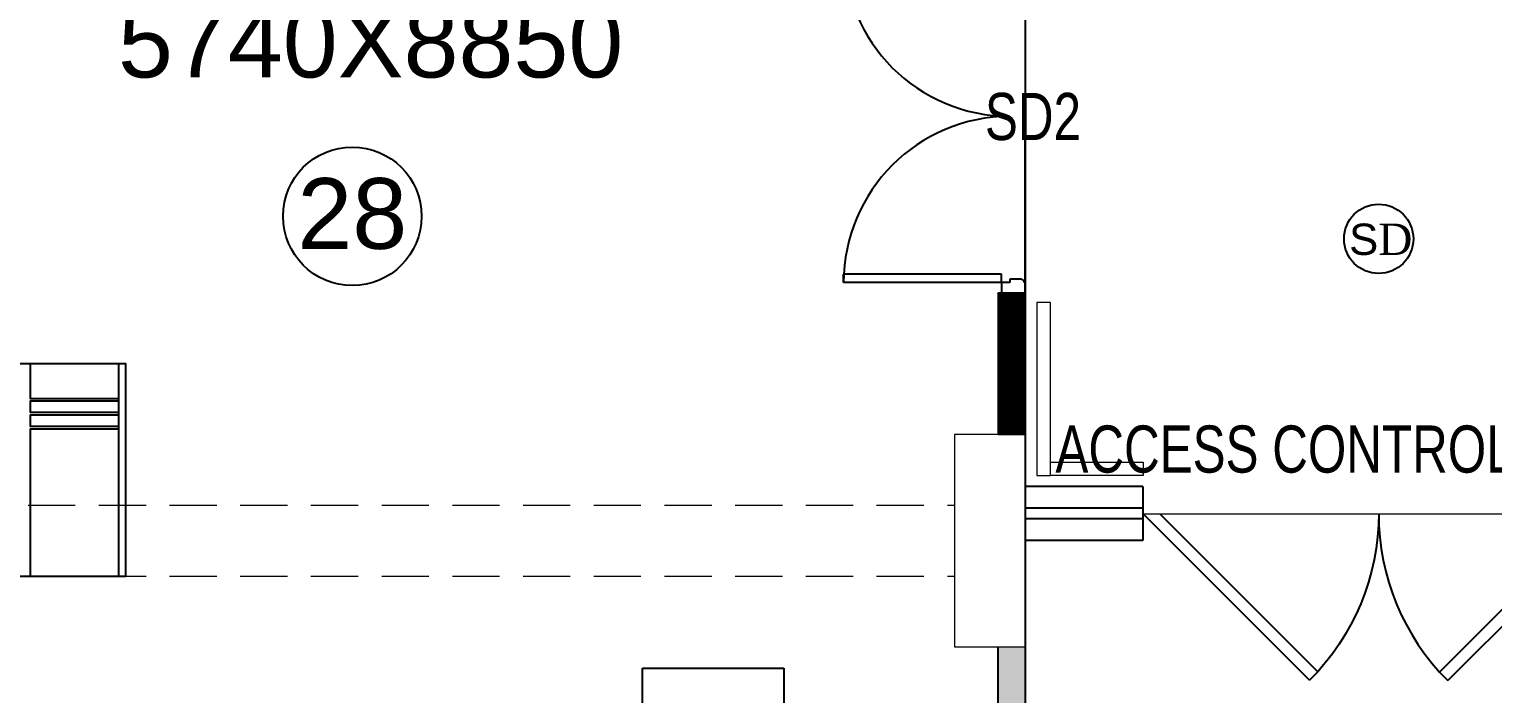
# Model space of a CAD drawing. Extents: x 11369658 to 11598203, y -3946797 to -3787209.
# Drawn here: x 11390587 to 11396796, y -3893106 to -3890287 of the extents above; entities that cross this region are included whole.
import ezdxf
from ezdxf.enums import TextEntityAlignment as Align

# ---------------------------------------------------------------- set-up
doc = ezdxf.new("R2010")
doc.units = 0
doc.header["$MEASUREMENT"] = 0
doc.linetypes.add('HIDDEN', pattern=[0.375, 0.25, -0.125])
doc.layers.get('0').update_dxf_attribs({"linetype": 'CONTINUOUS'})
for name, color, linetype, lineweight in [('0.0', 8, 'CONTINUOUS', 0), ('FA-BELOW SMOKE DERECTOR', 1, 'CONTINUOUS', 25), ('WALL PANEL', 7, 'CONTINUOUS', 15)]:
    doc.layers.add(name, color=color, linetype=linetype, lineweight=lineweight)
doc.layers.add('BEAM', color=251, linetype='CONTINUOUS')
doc.layers.add('HS', color=251, linetype='CONTINUOUS')
doc.styles.add('ARIAL', font='arial.ttf', dxfattribs={"width": 0.75})
doc.styles.add('PDF Times New Roman', font='times.ttf')
doc.styles.get("Standard").update_dxf_attribs({"font": 'arial.ttf'})

# ---------------------------------------------------------------- blocks, each defined once
blk = doc.blocks.new('SMOKE DETECTOR')
at = {"layer": 'FA-BELOW SMOKE DERECTOR', "color": 7}
blk.add_circle((931029, -118294), 350, dxfattribs=at)
at = {"layer": 'FA-BELOW SMOKE DERECTOR', "insert": (930730, -118461), "char_height": 316.24, "attachment_point": 7, "style": 'PDF Times New Roman'}
blk.add_mtext('{\\fArial|b0|i0|c0|p34;S}D', dxfattribs=at)

msp = doc.modelspace()

# ---------------------------------------------------------------- hatches: boundary and pattern name
at = {"layer": 'HS', "lineweight": -3, "ltscale": 500}
h = msp.add_hatch(dxfattribs=at)
h.set_pattern_fill('ANSI31', color=8)
h.set_pattern_definition([(45, (532767.2246, -299453.40968), (-0.0883883476483, 0.0883883476483), [])])
h.paths.add_polyline_path([(11394812.5, -3891406.4), (11394697.5, -3891406.4), (11394697.5, -3892006.4), (11394812.5, -3892006.4)])
h = msp.add_hatch(dxfattribs=at)
h.set_pattern_fill('ANSI31', color=8)
h.set_pattern_definition([(45, (532767.2246, -300955.67804), (-0.0883883476483, 0.0883883476483), [])])
h.paths.add_polyline_path([(11394812.5, -3892908.6), (11394697.5, -3892908.6), (11394697.5, -3895536.4), (11394812.5, -3895536.4)])

# ---------------------------------------------------------------- linework, layer by layer
at = {"color": 8, "lineweight": 25}
for p, q in [((11394812.5, -3890206.4), (11394812.5, -3891106.4)), ((11394812.5, -3891106.4), (11394812.5, -3892006.4)), ((11394712.5, -3891326.4), (11394042.5, -3891326.4)), ((11394042.5, -3891361.4), (11394042.5, -3891326.4)), ((11394712.5, -3891361.4), (11394042.5, -3891361.4)), ((11394712.5, -3891361.4), (11394712.5, -3891326.4)), ((11394747.5, -3891361.4), (11394712.5, -3891361.4)), ((11394712.5, -3891361.4), (11394712.5, -3891406.4)), ((11394747.5, -3891346.4), (11394747.5, -3891361.4)), ((11394797.5, -3891346.4), (11394747.5, -3891346.4)), ((11394797.5, -3891346.4), (11394797.5, -3891348.9)), ((11394812.5, -3891361.4), (11394810, -3891361.4)), ((11394812.5, -3891406.4), (11394812.5, -3891361.4)), ((11394812.5, -3891406.4), (11394697.5, -3891406.4)), ((11394712.5, -3891406.4), (11394812.5, -3891406.4)), ((11390967.5, -3892606.4), (11390967.5, -3891706.4)), ((11394812.5, -3892006.4), (11394697.5, -3892006.4)), ((11394812.5, -3892006.4), (11394812.5, -3892906.4)), ((11395312.5, -3892226.4), (11394812.5, -3892226.4)), ((11395312.5, -3892226.4), (11395312.5, -3892456.4)), ((11395312.5, -3892318.4), (11394812.5, -3892318.4)), ((11395312.5, -3892341.4), (11396019.6, -3893048.5)), ((11395384.1, -3892342.2), (11396054.1, -3893012.2)), ((11397242.6, -3892342.2), (11396570.9, -3893014)), ((11397312.5, -3892343.1), (11396605.4, -3893050.2)), ((11395312.5, -3892364.4), (11394812.5, -3892364.4)), ((11395312.5, -3892456.4), (11394812.5, -3892456.4)), ((11394812.5, -3892906.4), (11394812.5, -3895536.4))]:
    msp.add_line(p, q, dxfattribs=at)
at = {"color": 8, "lineweight": 25, "ltscale": 500}
for p, q in [((11394812.5, -3892006.4), (11394812.5, -3890656.4)), ((11394697.5, -3891406.4), (11394812.5, -3891406.4)), ((11394812.5, -3891406.4), (11394697.5, -3891406.4)), ((11394812.5, -3891406.4), (11394697.5, -3891406.4)), ((11394697.5, -3895536.4), (11394697.5, -3892906.4)), ((11393188.3, -3895297, 0), (11393188.3, -3892997.2, 0)), ((11393188.3, -3892997.2, 0), (11393788.3, -3892997.2, 0)), ((11393788.3, -3892997.2, 0), (11393788.3, -3895297, 0))]:
    msp.add_line(p, q, dxfattribs=at)
at = {"color": 8, "lineweight": 25}
msp.add_lwpolyline([(11390997, -3892606.4), (11390997, -3891706.4), (11388897, -3891706.4), (11388897, -3892606.4)], close=True, dxfattribs=at)
at = {"color": 8, "lineweight": 25, "ltscale": 0.75}
for points in [[(11390967.5, -3891854), (11390592.1, -3891854), (11390592.1, -3891706.4)], [(11390967.5, -3891913.1), (11390592.1, -3891913.1), (11390592.1, -3891863.8), (11390967.5, -3891863.8)], [(11390967.5, -3891972.1), (11390592.1, -3891972.1), (11390592.1, -3891922.9), (11390967.5, -3891922.9)], [(11390592.1, -3892606.4), (11390592.1, -3891982), (11390967.5, -3891982)]]:
    msp.add_lwpolyline(points, dxfattribs=at)
at = {"color": 8, "lineweight": -3, "ltscale": 500}
msp.add_circle((11391957.7, -3891080.2), 293.8, dxfattribs=at)
at = {"color": 8}
for centre, radius, start, end in [((11394747.5, -3889951.4), 705, 180, 270), ((11394747.5, -3891361.4), 705, 90, 180), ((11394797.5, -3891361.4), 12.5, 0, 90)]:
    msp.add_arc(centre, radius, start, end, dxfattribs=at)
at = {"color": 8, "extrusion": (0, 0, -1)}
msp.add_ellipse((11395312.5, -3892341.4), major_axis=(696.9, 717.2), ratio=1, start_param=0.799747, end_param=1.585143, dxfattribs=at)
at = {"color": 8}
msp.add_ellipse((11397312.5, -3892343.1), major_axis=(717.2, 696.9), ratio=1, start_param=2.370538, end_param=3.155939, dxfattribs=at)
at = {"layer": '0.0', "ltscale": 500}
for p, q in [((11394812.5, -3892006.4), (11394512.5, -3892006.4)), ((11394512.5, -3892006.4), (11394512.5, -3892906.4)), ((11395312.5, -3892342.2), (11397312.5, -3892342.2)), ((11394512.5, -3892906.4), (11394812.5, -3892906.4))]:
    msp.add_line(p, q, dxfattribs=at)
at = {"layer": 'BEAM', "color": 8, "linetype": 'HIDDEN', "lineweight": 18, "ltscale": 800}
for p, q in [((11388782.5, -3892306.4), (11394512.2, -3892306.4)), ((11388782.5, -3892606.4), (11394512.2, -3892606.4))]:
    msp.add_line(p, q, dxfattribs=at)
at = {"layer": 'WALL PANEL', "color": 150, "lineweight": 15}
for points in [[(11394919.6, -3891446), (11394862.5, -3891446), (11394862.5, -3892180.2), (11394919.6, -3892180.2), (11394919.6, -3891446)], [(11395312.8, -3892123), (11395312.8, -3892180.2), (11394919.6, -3892180.2), (11394919.6, -3892123), (11395312.8, -3892123)]]:
    msp.add_lwpolyline(points, dxfattribs=at)

# ---------------------------------------------------------------- block references
at = {"layer": 'FA-BELOW SMOKE DERECTOR', "color": 6, "xscale": 0.4201363174152561, "yscale": 0.4201363174152561, "zscale": 0.4201363174152561}
msp.add_blockref('SMOKE DETECTOR', (11005153.5, -3841476.3), dxfattribs=at)

# ---------------------------------------------------------------- texts
at = {"color": 8, "lineweight": 20, "style": 'ARIAL', "width": 0.75}
msp.add_text('SD2', height=200, dxfattribs=at).set_placement((11394641.9, -3890756.8))
at = {"color": 8, "lineweight": 20}
msp.add_text('28', height=300, dxfattribs=at).set_placement((11391724.5, -3891218.4))
at = {"color": 8, "lineweight": 20, "style": 'ARIAL', "width": 0.75}
msp.add_text('ACCESS CONTROL DOOR', height=200, rotation=0.00001, dxfattribs=at).set_placement((11396256.5, -3892167.8, -252.6), align=Align.CENTER)
at = {"color": 8, "lineweight": 0, "ltscale": 500, "insert": (11391977.3, -3890093.4), "char_height": 300, "width": 3021.376, "attachment_point": 5}
msp.add_mtext('ICU 2\\P 5740X8850 ', dxfattribs=at)

doc.saveas('drawing.dxf')
